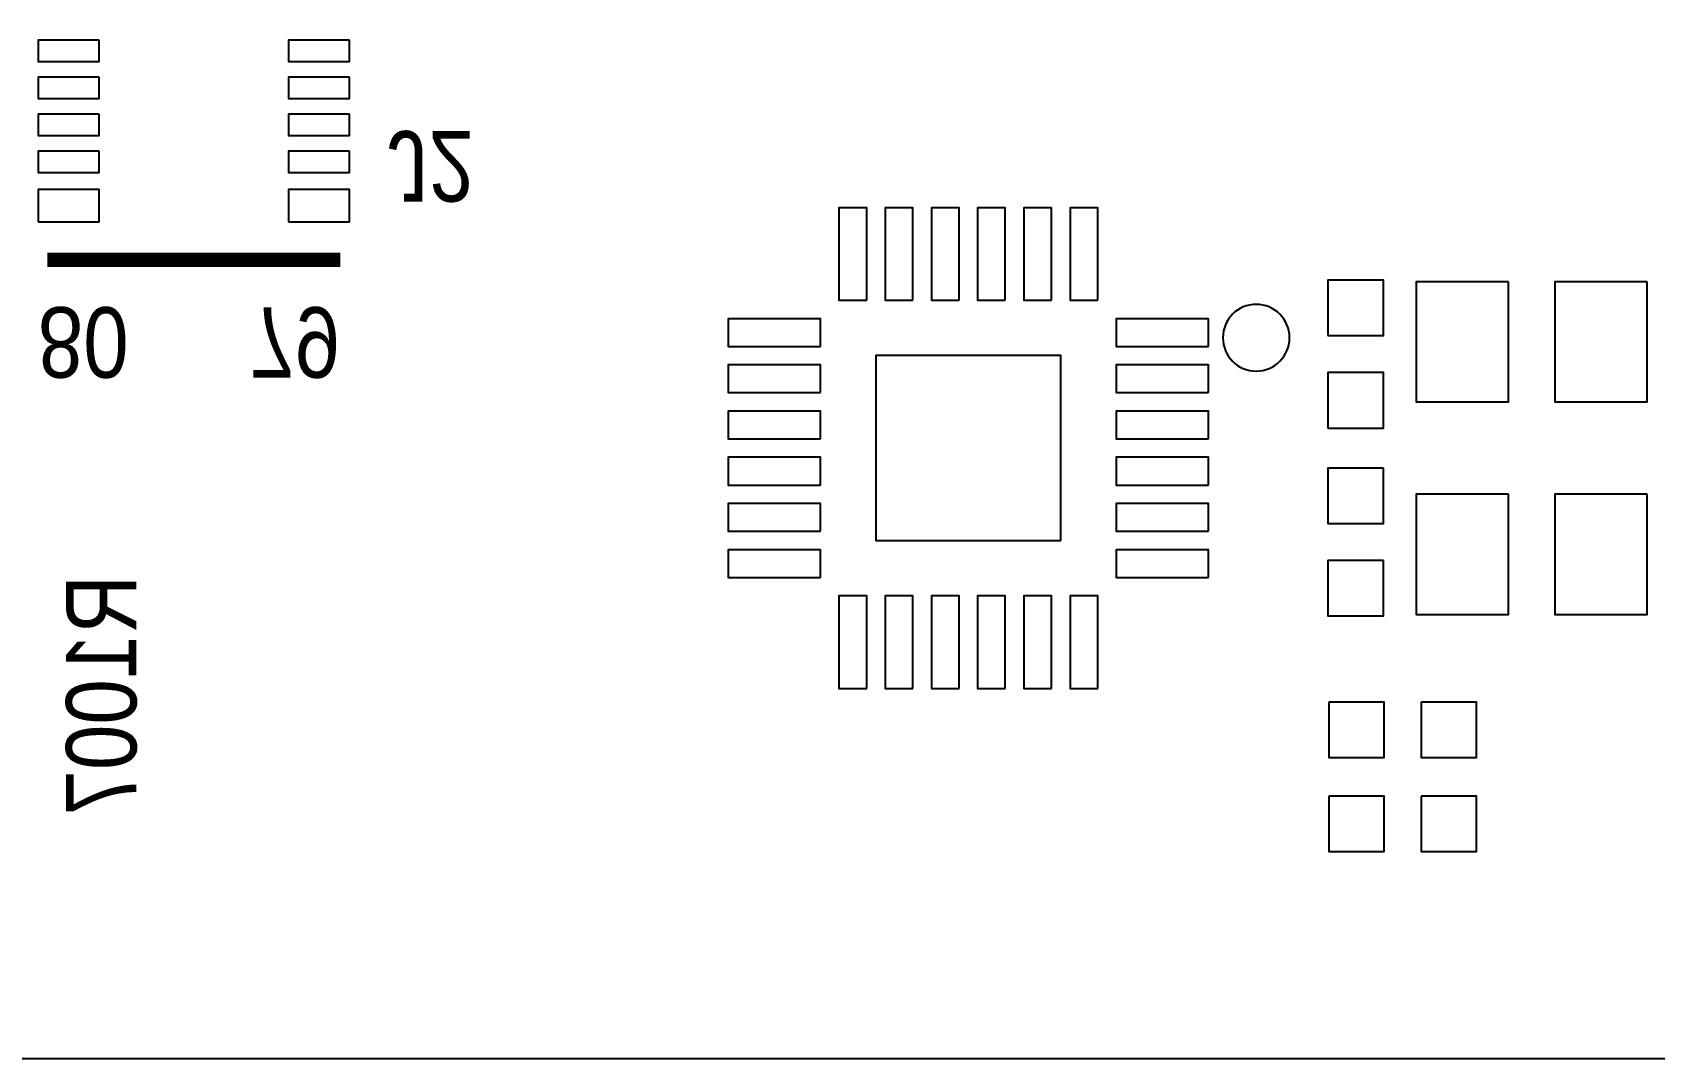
# Model space of a CAD drawing. Extents: x -25 to 108, y -8 to 51.
# Drawn here: x 60.98 to 78.53, y 0 to 11.1 of the extents above; entities that cross this region are included whole.
import ezdxf

# ---------------------------------------------------------------- set-up
doc = ezdxf.new("R2010")
doc.units = 0
for name, color, linetype in [('BG_OUTLINE', 1, 'CONTINUOUS'), ('BG_SILKBOTTOM20240221', 40, 'CONTINUOUS'), ('PIN_BOTTOM', 202, 'CONTINUOUS')]:
    doc.layers.add(name, color=color, linetype=linetype)

msp = doc.modelspace()

# ---------------------------------------------------------------- linework, layer by layer
at = {"layer": 'BG_OUTLINE'}
msp.add_lwpolyline([(0.007874, 2.999994, 0.414214), (3.007868, 0), (88.507824, 0, 0.414214), (91.507818, 2.999994), (91.507818, 10.500106), (84.807806, 10.500106), (84.807806, 24.500078), (91.507818, 24.500078), (91.507818, 31.999936, 0.414214), (88.507824, 34.99993), (3.007868, 34.99993, 0.414214), (0.007874, 31.999936), (0.007874, 3.999992)], format="xyb", close=True, dxfattribs=at)
at = {"layer": 'BG_SILKBOTTOM20240221', "const_width": 0.1524}
msp.add_lwpolyline([(61.138054, 8.640064), (64.307974, 8.640064)], dxfattribs=at)
at = {"layer": 'BG_SILKBOTTOM20240221'}
msp.add_lwpolyline([(74.579734, 7.7978, 1), (73.857866, 7.7978, 1)], format="xyb", close=True, dxfattribs=at)
at = {"layer": 'PIN_BOTTOM'}
for points in [[(61.69787, 11.015218), (61.037978, 11.015218), (61.037978, 10.785094), (61.69787, 10.785094)], [(64.40805, 11.015218), (63.748158, 11.015218), (63.748158, 10.785094), (64.40805, 10.785094)], [(61.69787, 10.615168), (61.037978, 10.615168), (61.037978, 10.385044), (61.69787, 10.385044)], [(64.40805, 10.615168), (63.748158, 10.615168), (63.748158, 10.385044), (64.40805, 10.385044)], [(61.69787, 10.215118), (61.037978, 10.215118), (61.037978, 9.984994), (61.69787, 9.984994)], [(64.40805, 10.215118), (63.748158, 10.215118), (63.748158, 9.984994), (64.40805, 9.984994)], [(61.69787, 9.815068), (61.037978, 9.815068), (61.037978, 9.584944), (61.69787, 9.584944)], [(64.40805, 9.815068), (63.748158, 9.815068), (63.748158, 9.584944), (64.40805, 9.584944)], [(61.037978, 9.05002), (61.69787, 9.05002), (61.69787, 9.400032), (61.037978, 9.400032)], [(63.748158, 9.05002), (64.40805, 9.05002), (64.40805, 9.400032), (63.748158, 9.400032)], [(70.004178, 8.203946), (70.004178, 9.203944), (69.704204, 9.203944), (69.704204, 8.203946)], [(70.50405, 8.203946), (70.50405, 9.203944), (70.204076, 9.203944), (70.204076, 8.203946)], [(71.004176, 8.203946), (71.004176, 9.203944), (70.704202, 9.203944), (70.704202, 8.203946)], [(71.504048, 8.203946), (71.504048, 9.203944), (71.204074, 9.203944), (71.204074, 8.203946)], [(72.004174, 8.203946), (72.004174, 9.203944), (71.7042, 9.203944), (71.7042, 8.203946)], [(72.504046, 8.203946), (72.504046, 9.203944), (72.204072, 9.203944), (72.204072, 8.203946)], [(74.995278, 7.820152), (75.594718, 7.820152), (75.594718, 8.419592), (74.995278, 8.419592)], [(76.949935, 8.404098), (75.949937, 8.404098), (75.949937, 7.104126), (76.949935, 7.104126)], [(78.450059, 8.404098), (77.450061, 8.404098), (77.450061, 7.104126), (78.450059, 7.104126)], [(69.504052, 7.70382), (69.504052, 8.003794), (68.504054, 8.003794), (68.504054, 7.70382)], [(73.704196, 7.70382), (73.704196, 8.003794), (72.704198, 8.003794), (72.704198, 7.70382)], [(72.103996, 5.604002), (72.103996, 7.603998), (70.104, 7.603998), (70.104, 5.604002)], [(69.504052, 7.203948), (69.504052, 7.503922), (68.504054, 7.503922), (68.504054, 7.203948)], [(73.704196, 7.203948), (73.704196, 7.503922), (72.704198, 7.503922), (72.704198, 7.203948)], [(74.995278, 6.820408), (75.594718, 6.820408), (75.594718, 7.419848), (74.995278, 7.419848)], [(69.504052, 6.703822), (69.504052, 7.003796), (68.504054, 7.003796), (68.504054, 6.703822)], [(73.704196, 6.703822), (73.704196, 7.003796), (72.704198, 7.003796), (72.704198, 6.703822)], [(69.504052, 6.20395), (69.504052, 6.503924), (68.504054, 6.503924), (68.504054, 6.20395)], [(73.704196, 6.20395), (73.704196, 6.503924), (72.704198, 6.503924), (72.704198, 6.20395)], [(75.594718, 6.387592), (74.995278, 6.387592), (74.995278, 5.788152), (75.594718, 5.788152)], [(69.504052, 5.703824), (69.504052, 6.003798), (68.504054, 6.003798), (68.504054, 5.703824)], [(73.704196, 5.703824), (73.704196, 6.003798), (72.704198, 6.003798), (72.704198, 5.703824)], [(76.949935, 6.103874), (75.949937, 6.103874), (75.949937, 4.803902), (76.949935, 4.803902)], [(78.450059, 6.103874), (77.450061, 6.103874), (77.450061, 4.803902), (78.450059, 4.803902)], [(69.504052, 5.203952), (69.504052, 5.503926), (68.504054, 5.503926), (68.504054, 5.203952)], [(73.704196, 5.203952), (73.704196, 5.503926), (72.704198, 5.503926), (72.704198, 5.203952)], [(75.594718, 5.387848), (74.995278, 5.387848), (74.995278, 4.788408), (75.594718, 4.788408)], [(70.004178, 4.003802), (70.004178, 5.0038), (69.704204, 5.0038), (69.704204, 4.003802)], [(70.50405, 4.003802), (70.50405, 5.0038), (70.204076, 5.0038), (70.204076, 4.003802)], [(71.004176, 4.003802), (71.004176, 5.0038), (70.704202, 5.0038), (70.704202, 4.003802)], [(71.504048, 4.003802), (71.504048, 5.0038), (71.204074, 5.0038), (71.204074, 4.003802)], [(72.004174, 4.003802), (72.004174, 5.0038), (71.7042, 5.0038), (71.7042, 4.003802)], [(72.504046, 4.003802), (72.504046, 5.0038), (72.204072, 5.0038), (72.204072, 4.003802)], [(75.003406, 3.85572), (75.003406, 3.25628), (75.602846, 3.25628), (75.602846, 3.85572)], [(76.00315, 3.85572), (76.00315, 3.25628), (76.60259, 3.25628), (76.60259, 3.85572)], [(75.003406, 2.83972), (75.003406, 2.24028), (75.602846, 2.24028), (75.602846, 2.83972)], [(76.00315, 2.83972), (76.00315, 2.24028), (76.60259, 2.24028), (76.60259, 2.83972)]]:
    msp.add_lwpolyline(points, close=True, dxfattribs=at)

# ---------------------------------------------------------------- texts
at = {"layer": 'BG_SILKBOTTOM20240221', "text_generation_flag": 2, "width": 0.866667}
for s, rotation, p in [('J2', 180, (64.8208, 10.033)), ('80', 180, (61.0362, 8.128)), ('79', 180, (63.3222, 8.128)), ('R1007', 90, (62.103, 5.2324))]:
    msp.add_text(s, height=0.762, rotation=rotation, dxfattribs=at).set_placement(p)

doc.saveas('drawing.dxf')
